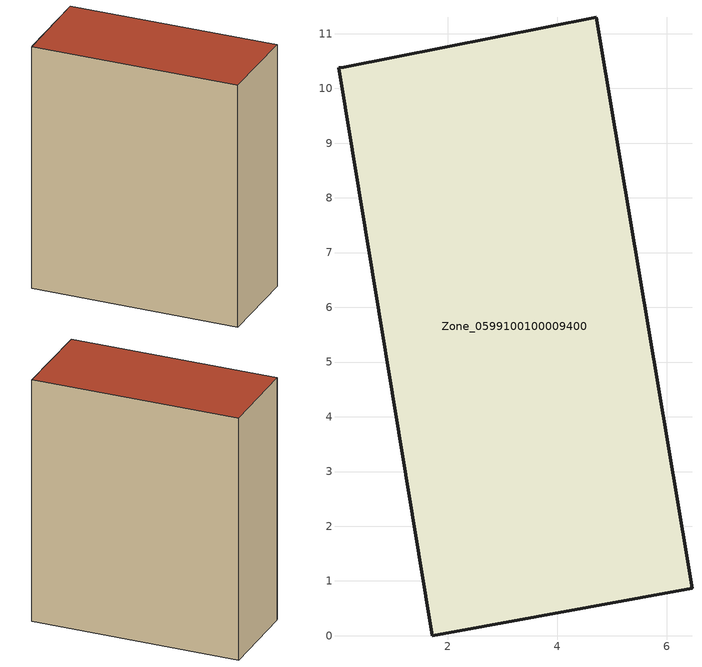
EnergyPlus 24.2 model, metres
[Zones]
Zone_0599100100009400
 floor ground (C_G): 0.1,10.39 4.72,11.3 6.46,0.87 1.72,0 0.01,10.38 z0
 wall outside (C_F): 1.72,0 6.46,0.87 4.72,11.3 0.1,10.39 0.01,10.38 1.72,0 z0:12.51
 roof outside (C_R): 4.72,11.3 0.1,10.39 0.01,10.38 1.72,0 6.46,0.87 z12.51
[BUILDING]
Pand.0599100100009400: North Axis=0; Terrain=City; Loads Convergence Tolerance Value=0.04; Temperature Convergence Tolerance Value=0.4; Solar Distribution=FullExterior; Maximum Number of Warmup Days=25; Minimum Number of Warmup Days=1
[Site:Location]
Rotterdam.The.Hague.AP_ZH_NLD Design_Conditions: Latitude=51.96; Longitude=4.45; Time Zone=1; Elevation=-4.5
[SITE:GROUNDTEMPERATURE:BUILDINGSURFACE]
18, 18, 18, 18, 18, 18, 18, 18, 18, 18, 18, 18
[MATERIAL] Thermal Absorptance=0.9; Solar Absorptance=0.7; Visible Absorptance=0.7
Name | Roughness | Thickness | Conductivity | Density | Specific Heat
G.TI.2015-2018 | MediumSmooth | 0.15 | 0.0428571 | 540 | 1210
F.TI.2015-2018 | Rough | 0.3 | 0.0666667 | 1920 | 840
R.TI.2015-2018 | MediumRough | 0.2 | 0.0333333 | 1500 | 1000
[CONSTRUCTION]
C_G: G.TI.2015-2018
C_F: F.TI.2015-2018
C_R: R.TI.2015-2018
[ZONE]
Zone_0599100100009400: Type=1; Multiplier=1; Ceiling Height=Autocalculate; Volume=Autocalculate; Floor Area=autocalculate; Part of Total Floor Area=Yes
[ZONEINFILTRATION:DESIGNFLOWRATE]
Infil_Zone_0599100100009400: Zone or ZoneList or Space or SpaceList=Zone_0599100100009400; Schedule=AlwaysOn; Design Flow Rate Calculation Method=Flow/Area; Flow Rate per Floor Area=0.0015; Constant Term Coefficient=1; Temperature Term Coefficient=0; Velocity Term Coefficient=0; Velocity Squared Term Coefficient=0
[HVACTEMPLATE:ZONE:IDEALLOADSAIRSYSTEM]
Zone_0599100100009400: Maximum Heating Supply Air Temperature=50; Minimum Cooling Supply Air Temperature=13; Maximum Heating Supply Air Humidity Ratio=0.0156; Minimum Cooling Supply Air Humidity Ratio=0.0077; Heating Limit=NoLimit; Cooling Limit=NoLimit; Dehumidification Control Type=ConstantSensibleHeatRatio; Cooling Sensible Heat Ratio=0.7; Dehumidification Setpoint=60; Humidification Control Type=None; Humidification Setpoint=30; Outdoor Air Method=None; Outdoor Air Flow Rate per Person=0.00944; Outdoor Air Flow Rate per Zone Floor Area=0; Outdoor Air Flow Rate per Zone=0; Demand Controlled Ventilation Type=None; Outdoor Air Economizer Type=NoEconomizer; Heat Recovery Type=None; Sensible Heat Recovery Effectiveness=0.7; Latent Heat Recovery Effectiveness=0.65
[ZONECONTROL:THERMOSTAT]
ThermostatControl_Zone_0599100100009400: Zone or ZoneList=Zone_0599100100009400; Control Type Schedule=DualSetpointControlType; Control 1=Thermostat_Zone_0599100100009400; Temperature Difference Between Cutout And Setpoint=0
[THERMOSTATSETPOINT:DUALSETPOINT]
Thermostat_Zone_0599100100009400: Heating Setpoint Temperature Schedule=HeatingSetpoint_Zone_0599100100009400; Cooling Setpoint Temperature Schedule=CoolingSetpoint_Zone_0599100100009400
[SCHEDULE:COMPACT]
HeatingSetpoint_Zone_0599100100009400: Through: 12/31, For: AllDays, Until: 24:00, 21
CoolingSetpoint_Zone_0599100100009400: Through: 12/31, For: AllDays, Until: 24:00, 24
DualSetpointControlType: Through: 12/31, For: AllDays, Until: 24:00, 4
AlwaysOn: Through: 12/31, For: AllDays, Until: 24:00, 1
